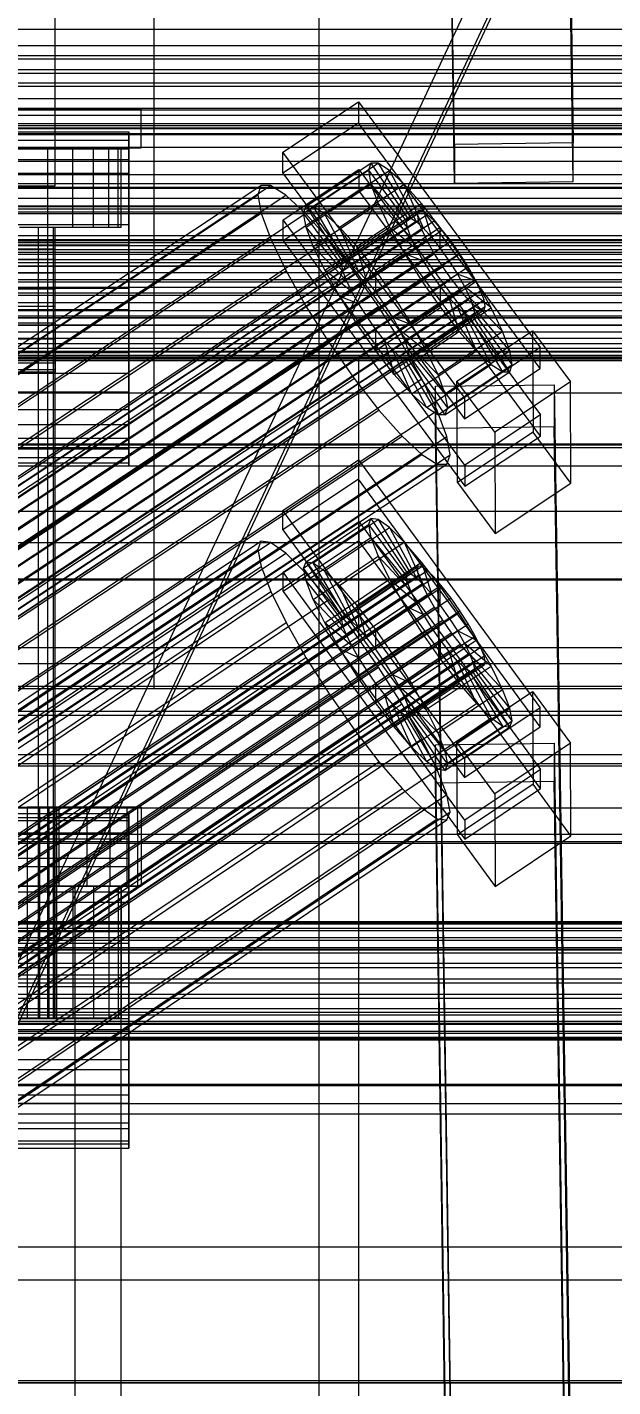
# Model space of a CAD drawing. Header units: millimetres. Extents: x -191664 to 191490, y -197311 to 10263.
# Drawn here: x 295.7 to 384.5, y -31105.9 to -30899.7 of the extents above; entities that cross this region are included whole.
import ezdxf

# ---------------------------------------------------------------- set-up
doc = ezdxf.new("R2010")
doc.units = ezdxf.units.MM
for name, color, linetype, lineweight in [('COTAS_USUARIO', 1, 'Continuous', 0), ('frontal_briquetadora', 7, 'Continuous', 0), ('frontal_C01', 7, 'Continuous', 0), ('frontal_C02', 7, 'Continuous', 0), ('frontal_C03', 7, 'Continuous', 0), ('frontal_C05', 7, 'Continuous', 0), ('frontal_mezcladora', 7, 'Continuous', 0), ('frontal_secador', 7, 'Continuous', 0), ('frontal_tolva-C01', 7, 'Continuous', 0)]:
    doc.layers.add(name, color=color, linetype=linetype, lineweight=lineweight)
doc.dimstyles.new('PLANTA_100', dxfattribs={"dimtxt": 250, "dimasz": 150, "dimexe": 150, "dimexo": 80, "dimgap": 100, "dimtad": 1, "dimtih": 1, "dimtoh": 1, "dimdec": 1, "dimdsep": 46, "dimcen": 0.09, "dimclrd": 1, "dimclre": 1, "dimclrt": 1, "dimadec": 0, "dimazin": 0, "dimtfac": 1, "dimtdec": 4, "dimtofl": 0, "dimtmove": 0, "dimatfit": 3, "dimfxl": 1, "dimtolj": 1, "dimtzin": 0, "dimarcsym": 0})

# ---------------------------------------------------------------- blocks, each defined once
blk = doc.blocks.new('*D104')
at = {"layer": 'COTAS_USUARIO', "color": 1, "lineweight": -2, "transparency": 16777216}
for p, q in [((1220, -30125), (1220, -29975)), ((100, -30275), (1370, -30275)), ((100, -30730), (1370, -30730)), ((1220, -30880), (1220, -31030))]:
    blk.add_line(p, q, dxfattribs=at)
at = {"layer": 'COTAS_USUARIO', "color": 1, "transparency": 16777216}
for points in [[(1195, -30125), (1245, -30125), (1220, -30275)], [(1195, -30880), (1245, -30880), (1220, -30730)]]:
    blk.add_solid(points, dxfattribs=at)
at = {"layer": 'Defpoints', "color": 0, "transparency": 16777216}
for p in [(20, -30275), (20, -30730), (1220, -30730)]:
    blk.add_point(p, dxfattribs=at)
blk = doc.blocks.new('*D105')
at = {"layer": 'COTAS_USUARIO', "color": 1, "lineweight": -2, "transparency": 16777216}
for p, q in [((1220, -30535), (1220, -30385)), ((100, -30685), (1370, -30685)), ((100, -30730), (1370, -30730)), ((1220, -30880), (1220, -31030))]:
    blk.add_line(p, q, dxfattribs=at)
at = {"layer": 'COTAS_USUARIO', "color": 1, "transparency": 16777216}
for points in [[(1195, -30535), (1245, -30535), (1220, -30685)], [(1195, -30880), (1245, -30880), (1220, -30730)]]:
    blk.add_solid(points, dxfattribs=at)
at = {"layer": 'Defpoints', "color": 0, "transparency": 16777216}
for p in [(20, -30685), (20, -30730), (1220, -30730)]:
    blk.add_point(p, dxfattribs=at)
blk = doc.blocks.new('*D112')
at = {"layer": 'COTAS_USUARIO', "color": 1, "lineweight": -2, "transparency": 16777216}
for p, q in [((1220, -30517.25), (1220, -30367.25)), ((100, -30667.25), (1370, -30667.25)), ((100, -30730), (1370, -30730)), ((1220, -30880), (1220, -31030))]:
    blk.add_line(p, q, dxfattribs=at)
at = {"layer": 'COTAS_USUARIO', "color": 1, "transparency": 16777216}
for points in [[(1195, -30517.25), (1245, -30517.25), (1220, -30667.25)], [(1195, -30880), (1245, -30880), (1220, -30730)]]:
    blk.add_solid(points, dxfattribs=at)
at = {"layer": 'Defpoints', "color": 0, "transparency": 16777216}
for p in [(20, -30667.25), (20, -30730), (1220, -30730)]:
    blk.add_point(p, dxfattribs=at)
blk = doc.blocks.new('*D113')
at = {"layer": 'COTAS_USUARIO', "color": 1, "lineweight": -2, "transparency": 16777216}
for p, q in [((1220, -30517.25), (1220, -30367.25)), ((100, -30667.25), (1370, -30667.25)), ((100, -30730), (1370, -30730)), ((1220, -30880), (1220, -31030))]:
    blk.add_line(p, q, dxfattribs=at)
at = {"layer": 'COTAS_USUARIO', "color": 1, "transparency": 16777216}
for points in [[(1195, -30517.25), (1245, -30517.25), (1220, -30667.25)], [(1195, -30880), (1245, -30880), (1220, -30730)]]:
    blk.add_solid(points, dxfattribs=at)
at = {"layer": 'Defpoints', "color": 0, "transparency": 16777216}
for p in [(20, -30667.25), (20, -30730), (1220, -30730)]:
    blk.add_point(p, dxfattribs=at)
blk = doc.blocks.new('*D114')
at = {"layer": 'COTAS_USUARIO', "color": 1, "lineweight": -2, "transparency": 16777216}
for p, q in [((1200, -30765), (1200, -30615)), ((80, -30915), (1350, -30915)), ((80, -31328.5), (1350, -31328.5)), ((1200, -31478.5), (1200, -31628.5))]:
    blk.add_line(p, q, dxfattribs=at)
at = {"layer": 'COTAS_USUARIO', "color": 1, "transparency": 16777216}
for points in [[(1175, -30765), (1225, -30765), (1200, -30915)], [(1175, -31478.5), (1225, -31478.5), (1200, -31328.5)]]:
    blk.add_solid(points, dxfattribs=at)
at = {"layer": 'Defpoints', "color": 0, "transparency": 16777216}
for p in [(0, -30915), (0, -31328.5), (1200, -31328.5)]:
    blk.add_point(p, dxfattribs=at)

msp = doc.modelspace()

# ---------------------------------------------------------------- linework, layer by layer
at = {"layer": 'frontal_briquetadora', "color": 251, "true_color": 0x53616b}
for p, q in [((315, -31000), (315, -30710)), ((340, -30940), (340, -30760)), ((-1330, -30940), (340, -30940)), ((340, -30940), (490, -30940)), ((340, -30950), (340, -30940)), ((-1330, -30950), (340, -30950)), ((340, -30950), (490, -30950)), ((-1330, -31000), (490, -31000)), ((315, -31000), (430, -31000)), ((-1330, -31010), (490, -31010))]:
    msp.add_line(p, q, dxfattribs=at)
at = {"layer": 'frontal_briquetadora', "color": 8, "true_color": 0x657a85}
for p, q in [((340, -30950), (346, -30950)), ((340, -31988), (340, -30950)), ((346, -31988), (346, -30950)), ((346, -30950), (484, -30950))]:
    msp.add_line(p, q, dxfattribs=at)
at = {"layer": 'frontal_C01', "color": 139, "true_color": 0x354b57}
for p, q in [((334.5, -30918.63), (345.97, -30911.02)), ((345.97, -30911.02), (345.98, -30914.22)), ((345.97, -30911.02), (373.5, -30948.26)), ((345.98, -30914.22), (334.51, -30921.83)), ((373.51, -30951.46), (345.98, -30914.22)), ((334.51, -30921.83), (334.5, -30918.63)), ((362.03, -30955.87), (334.5, -30918.63)), ((334.51, -30921.83), (362.04, -30959.07)), ((334.54, -30928.88), (346.01, -30921.26)), ((346.01, -30921.26), (346.02, -30924.47)), ((346.01, -30921.26), (373.54, -30958.5)), ((346.02, -30924.47), (334.55, -30932.08)), ((373.55, -30961.71), (346.02, -30924.47)), ((334.55, -30932.08), (334.54, -30928.88)), ((362.07, -30966.12), (334.54, -30928.88)), ((334.55, -30932.08), (362.08, -30969.32)), ((360.88, -30953.36), (372.35, -30945.75)), ((372.35, -30945.75), (372.41, -30961.11)), ((372.35, -30945.75), (378.09, -30953.5)), ((373.5, -30948.26), (362.03, -30955.87)), ((373.51, -30951.46), (373.5, -30948.26)), ((-450, -30950.26), (450, -30950.26)), ((362.04, -30959.07), (373.51, -30951.46)), ((357.65, -30954.15), (375.64, -30953.91)), ((357.65, -30960.56), (357.65, -30954.15)), ((360.51, -31146.1), (357.65, -30954.15)), ((360.94, -30968.73), (360.88, -30953.36)), ((366.62, -30961.12), (360.88, -30953.36)), ((378.09, -30953.5), (366.62, -30961.12)), ((375.64, -30953.91), (375.64, -30960.32)), ((375.64, -30953.91), (378.51, -31145.86)), ((378.14, -30968.87), (378.09, -30953.5)), ((362.03, -30955.87), (362.04, -30959.07)), ((373.54, -30958.5), (362.07, -30966.12)), ((373.55, -30961.71), (373.54, -30958.5)), ((375.64, -30960.32), (357.65, -30960.56)), ((360.51, -31152.51), (357.65, -30960.56)), ((378.51, -31152.27), (375.64, -30960.32)), ((450, -30963.07), (-450, -30963.07)), ((372.41, -30961.11), (360.94, -30968.73)), ((362.08, -30969.32), (373.55, -30961.71)), ((366.62, -30961.12), (366.68, -30976.48)), ((378.14, -30968.87), (372.41, -30961.11)), ((362.07, -30966.12), (362.08, -30969.32)), ((360.94, -30968.73), (366.68, -30976.48)), ((366.68, -30976.48), (378.14, -30968.87)), ((450, -30983.42), (-450, -30983.42)), ((-450, -30996.23), (450, -30996.23))]:
    msp.add_line(p, q, dxfattribs=at)
at = {"layer": 'frontal_C01', "color": 252, "true_color": 0x83939a}
for p, q in [((-311.15, -30915.54), (311.15, -30915.54)), ((311.15, -30915.98), (311.15, -30915.54)), ((311.15, -30915.54), (311.15, -30916.82)), ((-311.15, -30915.98), (311.15, -30915.98)), ((-311.15, -30916.82), (311.15, -30916.82)), ((311.15, -30918.12), (311.15, -30915.98)), ((311.15, -30916.82), (311.15, -30919.75)), ((-311.15, -30918.12), (311.15, -30918.12)), ((-311.15, -30919.75), (311.15, -30919.75)), ((311.15, -30921.81), (311.15, -30918.12)), ((311.15, -30919.75), (311.15, -30924.11)), ((-311.15, -30921.81), (311.15, -30921.81)), ((311.15, -30926.8), (311.15, -30921.81)), ((146.87, -31046.02), (331.18, -30923.69)), ((148.32, -31046.03), (332.63, -30923.7)), ((331.18, -30923.69), (330.69, -30925.12)), ((332.63, -30923.7), (331.18, -30923.69)), ((334.94, -30925.15), (332.63, -30923.7)), ((-311.15, -30924.11), (311.15, -30924.11)), ((146.38, -31047.46), (330.69, -30925.12)), ((150.63, -31047.48), (334.94, -30925.15)), ((311.15, -30924.11), (311.15, -30929.62)), ((330.69, -30925.12), (331.2, -30927.9)), ((337.95, -30927.93), (334.94, -30925.15)), ((-311.15, -30926.8), (311.15, -30926.8)), ((146.89, -31050.23), (331.2, -30927.9)), ((153.64, -31050.27), (337.95, -30927.93)), ((311.15, -30932.76), (311.15, -30926.8)), ((331.2, -30927.9), (332.66, -30931.83)), ((341.46, -30931.87), (337.95, -30927.93)), ((-311.15, -30929.62), (311.15, -30929.62)), ((311.15, -30929.62), (311.15, -30935.9)), ((148.35, -31054.16), (332.66, -30931.83)), ((157.15, -31054.21), (341.46, -30931.87)), ((332.66, -30931.83), (334.98, -30936.65)), ((345.23, -30936.7), (341.46, -30931.87)), ((311.15, -30932.76), (-311.15, -30932.76)), ((311.15, -30939.26), (311.15, -30932.76)), ((-311.15, -30935.9), (311.15, -30935.9)), ((311.15, -30935.9), (311.15, -30942.51)), ((150.67, -31058.98), (334.98, -30936.65)), ((345.23, -30936.7), (160.92, -31059.03)), ((334.98, -30936.65), (338, -30942.02)), ((349, -30942.07), (345.23, -30936.7)), ((-311.15, -30939.26), (311.15, -30939.26)), ((311.15, -30945.88), (311.15, -30939.26)), ((-311.15, -30942.51), (311.15, -30942.51)), ((153.69, -31064.35), (338, -30942.02)), ((164.69, -31064.41), (349, -30942.07)), ((311.15, -30942.51), (311.15, -30949.02)), ((338, -30942.02), (341.52, -30947.58)), ((352.52, -30947.64), (349, -30942.07)), ((-311.15, -30945.88), (311.15, -30945.88)), ((311.15, -30952.15), (311.15, -30945.88)), ((157.21, -31069.92), (341.52, -30947.58)), ((168.21, -31069.97), (352.52, -30947.64)), ((341.52, -30947.58), (345.29, -30952.96)), ((355.54, -30953.01), (352.52, -30947.64)), ((-311.15, -30949.02), (311.15, -30949.02)), ((311.15, -30949.02), (311.15, -30954.97)), ((-311.15, -30952.15), (311.15, -30952.15)), ((311.15, -30957.66), (311.15, -30952.15)), ((160.98, -31075.29), (345.29, -30952.96)), ((171.23, -31075.34), (355.54, -30953.01)), ((345.29, -30952.96), (349.06, -30957.78)), ((357.86, -30957.83), (355.54, -30953.01)), ((-311.15, -30954.97), (311.15, -30954.97)), ((311.15, -30954.97), (311.15, -30959.96)), ((-311.15, -30957.66), (311.15, -30957.66)), ((164.75, -31080.12), (349.06, -30957.78)), ((173.55, -31080.16), (357.86, -30957.83)), ((311.15, -30962.03), (311.15, -30957.66)), ((349.06, -30957.78), (352.57, -30961.73)), ((359.33, -30961.76), (357.86, -30957.83)), ((-311.15, -30959.96), (311.15, -30959.96)), ((311.15, -30959.96), (311.15, -30963.65)), ((-311.15, -30962.03), (311.15, -30962.03)), ((168.26, -31084.06), (352.57, -30961.73)), ((175.02, -31084.09), (359.33, -30961.76)), ((311.15, -30964.95), (311.15, -30962.03)), ((352.57, -30961.73), (355.58, -30964.51)), ((359.83, -30964.54), (359.33, -30961.76)), ((-311.15, -30963.65), (311.15, -30963.65)), ((-311.15, -30964.95), (311.15, -30964.95)), ((171.28, -31086.85), (355.58, -30964.51)), ((175.52, -31086.87), (359.83, -30964.54)), ((311.15, -30963.65), (311.15, -30965.79)), ((311.15, -30966.24), (311.15, -30964.95)), ((355.58, -30964.51), (357.89, -30965.96)), ((359.34, -30965.97), (359.83, -30964.54)), ((-311.15, -30965.79), (311.15, -30965.79)), ((-311.15, -30966.24), (311.15, -30966.24)), ((173.58, -31088.29), (357.89, -30965.96)), ((175.03, -31088.3), (359.34, -30965.97)), ((311.15, -30965.79), (311.15, -30966.24)), ((357.89, -30965.96), (359.34, -30965.97))]:
    msp.add_line(p, q, dxfattribs=at)
at = {"layer": 'frontal_C01', "color": 155, "true_color": 0x617580}
for p, q in [((337.64, -30927.91), (347.47, -30921.39)), ((338.01, -30926.84), (347.84, -30920.32)), ((339.09, -30926.85), (348.92, -30920.32)), ((340.82, -30927.93), (350.65, -30921.41)), ((347.84, -30920.32), (347.47, -30921.39)), ((347.47, -30921.39), (353.21, -30929.15)), ((347.47, -30921.39), (347.85, -30923.47)), ((348.92, -30920.32), (347.84, -30920.32)), ((347.84, -30920.32), (353.38, -30928.64)), ((350.65, -30921.41), (348.92, -30920.32)), ((348.92, -30920.32), (353.89, -30928.64)), ((352.9, -30923.49), (350.65, -30921.41)), ((350.65, -30921.41), (354.71, -30929.16)), ((338.02, -30929.99), (347.85, -30923.47)), ((343.07, -30930.02), (352.9, -30923.49)), ((347.85, -30923.47), (353.38, -30930.13)), ((347.85, -30923.47), (348.94, -30926.41)), ((355.53, -30926.44), (352.9, -30923.49)), ((352.9, -30923.49), (355.78, -30930.14)), ((337.64, -30927.91), (338.01, -30926.84)), ((343.38, -30935.67), (337.64, -30927.91)), ((338.02, -30929.99), (337.64, -30927.91)), ((343.55, -30935.16), (338.01, -30926.84)), ((338.01, -30926.84), (339.09, -30926.85)), ((344.06, -30935.17), (339.09, -30926.85)), ((339.09, -30926.85), (340.82, -30927.93)), ((339.11, -30932.93), (348.94, -30926.41)), ((344.88, -30935.68), (340.82, -30927.93)), ((340.82, -30927.93), (343.07, -30930.02)), ((345.7, -30932.96), (355.53, -30926.44)), ((348.94, -30926.41), (353.9, -30931.52)), ((348.94, -30926.41), (350.68, -30930.01)), ((358.34, -30930.05), (355.53, -30926.44)), ((355.53, -30926.44), (357.02, -30931.54)), ((343.55, -30936.66), (338.02, -30929.99)), ((339.11, -30932.93), (338.02, -30929.99)), ((340.85, -30936.53), (350.68, -30930.01)), ((345.95, -30936.67), (343.07, -30930.02)), ((343.07, -30930.02), (345.7, -30932.96)), ((353.21, -30929.15), (343.38, -30935.67)), ((353.38, -30928.64), (343.55, -30935.16)), ((353.38, -30930.13), (343.55, -30936.66)), ((353.89, -30928.64), (344.06, -30935.17)), ((354.71, -30929.16), (344.88, -30935.68)), ((355.78, -30930.14), (345.95, -30936.67)), ((358.34, -30930.05), (348.52, -30936.57)), ((350.68, -30930.01), (354.72, -30933.23)), ((350.68, -30930.01), (352.94, -30934.03)), ((353.21, -30929.15), (353.38, -30928.64)), ((353.38, -30930.13), (353.21, -30929.15)), ((353.38, -30928.64), (353.89, -30928.64)), ((353.9, -30931.52), (353.38, -30930.13)), ((353.89, -30928.64), (354.71, -30929.16)), ((354.71, -30929.16), (355.78, -30930.14)), ((355.78, -30930.14), (357.02, -30931.54)), ((358.36, -30933.25), (358.34, -30930.05)), ((361.17, -30934.07), (358.34, -30930.05)), ((353.9, -30931.52), (344.07, -30938.05)), ((357.02, -30931.54), (347.19, -30938.06)), ((354.72, -30933.23), (353.9, -30931.52)), ((357.02, -30931.54), (358.36, -30933.25)), ((344.07, -30938.05), (339.11, -30932.93)), ((340.85, -30936.53), (339.11, -30932.93)), ((343.11, -30940.55), (352.94, -30934.03)), ((354.72, -30933.23), (344.9, -30939.76)), ((347.19, -30938.06), (345.7, -30932.96)), ((345.7, -30932.96), (348.52, -30936.57)), ((348.53, -30939.77), (358.36, -30933.25)), ((351.34, -30940.59), (361.17, -30934.07)), ((352.94, -30934.03), (355.8, -30935.13)), ((352.94, -30934.03), (355.57, -30938.19)), ((355.8, -30935.13), (354.72, -30933.23)), ((358.36, -30933.25), (359.69, -30935.15)), ((361.17, -30934.07), (359.69, -30935.15)), ((363.8, -30938.23), (361.17, -30934.07)), ((343.55, -30935.16), (343.38, -30935.67)), ((343.38, -30935.67), (343.55, -30936.66)), ((344.06, -30935.17), (343.55, -30935.16)), ((344.88, -30935.68), (344.06, -30935.17)), ((345.95, -30936.67), (344.88, -30935.68)), ((355.8, -30935.13), (345.97, -30941.66)), ((359.69, -30935.15), (349.86, -30941.68)), ((357.04, -30937.11), (355.8, -30935.13)), ((359.69, -30935.15), (360.94, -30937.13)), ((344.9, -30939.76), (340.85, -30936.53)), ((343.11, -30940.55), (340.85, -30936.53)), ((343.55, -30936.66), (344.07, -30938.05)), ((344.07, -30938.05), (344.9, -30939.76)), ((345.74, -30944.72), (355.57, -30938.19)), ((347.19, -30938.06), (345.95, -30936.67)), ((348.53, -30939.77), (347.19, -30938.06)), ((357.04, -30937.11), (347.21, -30943.63)), ((348.52, -30936.57), (348.53, -30939.77)), ((348.52, -30936.57), (351.34, -30940.59)), ((360.94, -30937.13), (351.11, -30943.65)), ((353.97, -30944.76), (363.8, -30938.23)), ((355.57, -30938.19), (357.04, -30937.11)), ((355.57, -30938.19), (358.39, -30942.21)), ((358.38, -30939.01), (357.04, -30937.11)), ((363.8, -30938.23), (360.94, -30937.13)), ((360.94, -30937.13), (362.01, -30939.03)), ((366.06, -30942.25), (363.8, -30938.23)), ((344.9, -30939.76), (345.97, -30941.66)), ((349.86, -30941.68), (348.53, -30939.77)), ((358.38, -30939.01), (348.55, -30945.54)), ((362.01, -30939.03), (352.18, -30945.55)), ((358.39, -30942.21), (358.38, -30939.01)), ((359.71, -30940.72), (358.38, -30939.01)), ((366.06, -30942.25), (362.01, -30939.03)), ((362.01, -30939.03), (362.83, -30940.74)), ((345.97, -30941.66), (343.11, -30940.55)), ((345.74, -30944.72), (343.11, -30940.55)), ((345.97, -30941.66), (347.21, -30943.63)), ((348.56, -30948.74), (358.39, -30942.21)), ((349.86, -30941.68), (351.34, -30940.59)), ((351.11, -30943.65), (349.86, -30941.68)), ((359.71, -30940.72), (349.88, -30947.25)), ((360.96, -30942.12), (351.13, -30948.64)), ((351.34, -30940.59), (353.97, -30944.76)), ((362.83, -30940.74), (353, -30947.26)), ((363.35, -30942.13), (353.52, -30948.65)), ((356.23, -30948.78), (366.06, -30942.25)), ((358.39, -30942.21), (361.21, -30945.82)), ((361.21, -30945.82), (359.71, -30940.72)), ((360.96, -30942.12), (359.71, -30940.72)), ((363.84, -30948.77), (360.96, -30942.12)), ((362.03, -30943.11), (360.96, -30942.12)), ((367.79, -30945.85), (362.83, -30940.74)), ((362.83, -30940.74), (363.35, -30942.13)), ((368.89, -30948.79), (363.35, -30942.13)), ((363.35, -30942.13), (363.53, -30943.11)), ((367.79, -30945.85), (366.06, -30942.25)), ((347.21, -30943.63), (345.74, -30944.72)), ((347.21, -30943.63), (348.55, -30945.54)), ((352.18, -30945.55), (351.11, -30943.65)), ((351.11, -30943.65), (353.97, -30944.76)), ((362.03, -30943.11), (352.2, -30949.63)), ((362.84, -30943.62), (353.01, -30950.14)), ((363.36, -30943.62), (353.53, -30950.14)), ((363.53, -30943.11), (353.7, -30949.64)), ((366.09, -30950.85), (362.03, -30943.11)), ((362.84, -30943.62), (362.03, -30943.11)), ((367.82, -30951.94), (362.84, -30943.62)), ((363.36, -30943.62), (362.84, -30943.62)), ((363.53, -30943.11), (363.36, -30943.62)), ((368.9, -30951.94), (363.36, -30943.62)), ((369.27, -30950.87), (363.53, -30943.11)), ((348.56, -30948.74), (345.74, -30944.72)), ((348.55, -30945.54), (348.56, -30948.74)), ((348.55, -30945.54), (349.88, -30947.25)), ((351.38, -30952.35), (361.21, -30945.82)), ((353, -30947.26), (352.18, -30945.55)), ((352.18, -30945.55), (356.23, -30948.78)), ((353.97, -30944.76), (356.23, -30948.78)), ((357.96, -30952.38), (367.79, -30945.85)), ((361.21, -30945.82), (363.84, -30948.77)), ((368.89, -30948.79), (367.79, -30945.85)), ((349.88, -30947.25), (351.38, -30952.35)), ((349.88, -30947.25), (351.13, -30948.64)), ((351.13, -30948.64), (354.01, -30955.29)), ((351.13, -30948.64), (352.2, -30949.63)), ((353.52, -30948.65), (353, -30947.26)), ((353, -30947.26), (357.96, -30952.38)), ((353.7, -30949.64), (353.52, -30948.65)), ((353.52, -30948.65), (359.06, -30955.32)), ((351.38, -30952.35), (348.56, -30948.74)), ((352.2, -30949.63), (356.26, -30957.38)), ((352.2, -30949.63), (353.01, -30950.14)), ((353.01, -30950.14), (357.99, -30958.46)), ((353.01, -30950.14), (353.53, -30950.14)), ((353.53, -30950.14), (353.7, -30949.64)), ((353.53, -30950.14), (359.07, -30958.47)), ((353.7, -30949.64), (359.44, -30957.4)), ((354.01, -30955.29), (363.84, -30948.77)), ((356.23, -30948.78), (357.96, -30952.38)), ((359.06, -30955.32), (368.89, -30948.79)), ((363.84, -30948.77), (366.09, -30950.85)), ((369.27, -30950.87), (368.89, -30948.79)), ((354.01, -30955.29), (351.38, -30952.35)), ((356.26, -30957.38), (366.09, -30950.85)), ((357.96, -30952.38), (359.06, -30955.32)), ((357.99, -30958.46), (367.82, -30951.94)), ((359.07, -30958.47), (368.9, -30951.94)), ((359.44, -30957.4), (369.27, -30950.87)), ((366.09, -30950.85), (367.82, -30951.94)), ((367.82, -30951.94), (368.9, -30951.94)), ((368.9, -30951.94), (369.27, -30950.87)), ((356.26, -30957.38), (354.01, -30955.29)), ((359.06, -30955.32), (359.44, -30957.4)), ((357.99, -30958.46), (356.26, -30957.38)), ((359.07, -30958.47), (357.99, -30958.46)), ((359.44, -30957.4), (359.07, -30958.47))]:
    msp.add_line(p, q, dxfattribs=at)
at = {"layer": 'frontal_C01', "color": 9, "true_color": 0xbac6cb}
for p, q in [((141.04, -31069.97), (354.84, -30928.06)), ((141.22, -31069.46), (355.02, -30927.55)), ((141.73, -31069.46), (355.53, -30927.56)), ((142.55, -31069.97), (356.35, -30928.07)), ((355.02, -30927.55), (354.84, -30928.06)), ((354.84, -30928.06), (355.02, -30929.04)), ((355.53, -30927.56), (355.02, -30927.55)), ((356.35, -30928.07), (355.53, -30927.56)), ((357.42, -30929.06), (356.35, -30928.07)), ((141.22, -31070.95), (355.02, -30929.04)), ((143.62, -31070.96), (357.42, -30929.06)), ((355.02, -30929.04), (355.54, -30930.44)), ((358.66, -30930.45), (357.42, -30929.06)), ((-440, -30931.91), (440, -30931.91)), ((-440, -30932.06), (440, -30932.06)), ((141.74, -31072.34), (355.54, -30930.44)), ((142.56, -31074.05), (356.36, -30932.14)), ((144.86, -31072.36), (358.66, -30930.45)), ((360, -30932.16), (146.2, -31074.07)), ((355.54, -30930.44), (356.36, -30932.14)), ((356.36, -30932.14), (357.43, -30934.05)), ((360, -30932.16), (358.66, -30930.45)), ((361.33, -30934.07), (360, -30932.16)), ((-440, -30932.36), (440, -30932.36)), ((-440, -30932.82), (440, -30932.82)), ((-440, -30933.4), (440, -30933.4)), ((-440, -30934.13), (440, -30934.13)), ((143.64, -31075.95), (357.43, -30934.05)), ((147.53, -31075.97), (361.33, -30934.07)), ((357.43, -30934.05), (358.68, -30936.02)), ((362.58, -30936.04), (361.33, -30934.07)), ((-440, -30934.94), (440, -30934.94)), ((-440, -30935.9), (440, -30935.9)), ((144.88, -31077.92), (358.68, -30936.02)), ((148.78, -31077.94), (362.58, -30936.04)), ((358.68, -30936.02), (360.02, -30937.92)), ((363.65, -30937.94), (362.58, -30936.04)), ((-440, -30936.9), (440, -30936.9)), ((440, -30938.01), (-440, -30938.01)), ((146.22, -31079.83), (360.02, -30937.92)), ((149.85, -31079.85), (363.65, -30937.94)), ((360.02, -30937.92), (361.35, -30939.63)), ((364.47, -30939.65), (363.65, -30937.94)), ((-440, -30939.12), (440, -30939.12)), ((-440, -30940.31), (440, -30940.31)), ((147.55, -31081.54), (361.35, -30939.63)), ((150.67, -31081.55), (364.47, -30939.65)), ((361.35, -30939.63), (362.6, -30941.03)), ((364.99, -30941.04), (364.47, -30939.65)), ((-440, -30941.46), (440, -30941.46)), ((148.8, -31082.93), (362.6, -30941.03)), ((149.86, -31083.92), (363.66, -30942.02)), ((151.19, -31082.95), (364.99, -30941.04)), ((151.37, -31083.93), (365.17, -30942.03)), ((362.6, -30941.03), (363.66, -30942.02)), ((363.66, -30942.02), (364.48, -30942.53)), ((365.17, -30942.03), (364.99, -30941.04)), ((364.99, -30942.53), (365.17, -30942.03)), ((-440, -30942.66), (440, -30942.66)), ((-440, -30943.77), (440, -30943.77)), ((150.68, -31084.44), (364.48, -30942.53)), ((151.2, -31084.44), (364.99, -30942.53)), ((364.48, -30942.53), (364.99, -30942.53)), ((-440, -30944.88), (440, -30944.88)), ((-440, -30945.88), (440, -30945.88)), ((-440, -30946.83), (440, -30946.83)), ((-440, -30947.65), (440, -30947.65)), ((-440, -30948.38), (440, -30948.38)), ((-440, -30948.95), (440, -30948.95)), ((-440, -30949.41), (440, -30949.41)), ((-440, -30949.71), (440, -30949.71)), ((-440, -30949.87), (440, -30949.87))]:
    msp.add_line(p, q, dxfattribs=at)
at = {"layer": 'frontal_C02', "color": 139, "true_color": 0x354b57}
for p, q in [((360.51, -30917.48), (357.65, -30723.71)), ((375.64, -30723.47), (378.51, -30917.23)), ((360.51, -30923.32), (357.65, -30729.55)), ((378.51, -30923.08), (375.64, -30729.31)), ((-425, -30911.97), (425, -30911.97)), ((378.51, -30917.23), (360.51, -30917.48)), ((360.51, -30917.48), (360.51, -30923.32)), ((378.51, -30923.08), (378.51, -30917.23)), ((425, -30923.44), (-425, -30923.44)), ((360.51, -30923.32), (378.51, -30923.08)), ((425, -30926.81), (-425, -30926.81)), ((-425, -30938.29), (425, -30938.29)), ((-450, -30966.21), (450, -30966.21)), ((334.5, -30973.01), (345.97, -30965.33)), ((345.97, -30965.33), (345.98, -30968.25)), ((345.97, -30965.33), (373.5, -31002.92)), ((345.98, -30968.25), (334.51, -30975.93)), ((373.51, -31005.84), (345.98, -30968.25)), ((334.51, -30975.93), (334.5, -30973.01)), ((362.03, -31010.6), (334.5, -30973.01)), ((334.54, -30982.36), (346.01, -30974.68)), ((346.01, -30974.68), (346.02, -30977.6)), ((346.01, -30974.68), (373.54, -31012.27)), ((334.51, -30975.93), (362.04, -31013.52)), ((450, -30977.9), (-450, -30977.9)), ((346.02, -30977.6), (334.55, -30985.28)), ((373.55, -31015.19), (346.02, -30977.6)), ((334.55, -30985.28), (334.54, -30982.36)), ((362.07, -31019.95), (334.54, -30982.36)), ((334.55, -30985.28), (362.08, -31022.88)), ((450, -30999.68), (-450, -30999.68)), ((360.88, -31008.16), (372.35, -31000.47)), ((372.35, -31000.47), (372.41, -31014.5)), ((372.35, -31000.47), (378.09, -31008.31)), ((373.5, -31002.92), (362.03, -31010.6)), ((373.51, -31005.84), (373.5, -31002.92)), ((362.04, -31013.52), (373.51, -31005.84)), ((357.65, -31008.53), (375.64, -31008.29)), ((357.65, -31014.38), (357.65, -31008.53)), ((360.51, -31202.3), (357.65, -31008.53)), ((360.94, -31022.19), (360.88, -31008.16)), ((366.62, -31015.99), (360.88, -31008.16)), ((378.09, -31008.31), (366.62, -31015.99)), ((375.64, -31008.29), (375.64, -31014.13)), ((375.64, -31008.29), (378.51, -31202.05)), ((378.14, -31022.34), (378.09, -31008.31)), ((-450, -31011.37), (450, -31011.37)), ((362.03, -31010.6), (362.04, -31013.52)), ((373.54, -31012.27), (362.07, -31019.95)), ((373.55, -31015.19), (373.54, -31012.27)), ((375.64, -31014.13), (357.65, -31014.38)), ((360.51, -31208.14), (357.65, -31014.38)), ((372.41, -31014.5), (360.94, -31022.19)), ((378.14, -31022.34), (372.41, -31014.5)), ((378.51, -31207.9), (375.64, -31014.13)), ((362.08, -31022.88), (373.55, -31015.19)), ((366.62, -31015.99), (366.68, -31030.02)), ((362.07, -31019.95), (362.08, -31022.88)), ((360.94, -31022.19), (366.68, -31030.02)), ((366.68, -31030.02), (378.14, -31022.34))]:
    msp.add_line(p, q, dxfattribs=at)
at = {"layer": 'frontal_C02', "color": 155, "true_color": 0x617580}
for p, q in [((337.64, -30981.73), (347.47, -30975.14)), ((338.01, -30980.8), (347.84, -30974.21)), ((339.09, -30980.95), (348.92, -30974.36)), ((347.84, -30974.21), (347.47, -30975.14)), ((347.47, -30975.14), (353.21, -30982.98)), ((347.47, -30975.14), (347.85, -30977.09)), ((348.92, -30974.36), (347.84, -30974.21)), ((347.84, -30974.21), (353.38, -30982.54)), ((350.65, -30975.58), (348.92, -30974.36)), ((348.92, -30974.36), (353.89, -30982.61)), ((338.02, -30983.67), (347.85, -30977.09)), ((340.82, -30982.16), (350.65, -30975.58)), ((347.85, -30977.09), (353.38, -30983.9)), ((347.85, -30977.09), (348.94, -30979.91)), ((352.9, -30977.78), (350.65, -30975.58)), ((350.65, -30975.58), (354.71, -30983.18)), ((343.07, -30984.36), (352.9, -30977.78)), ((355.53, -30980.81), (352.9, -30977.78)), ((352.9, -30977.78), (355.78, -30984.22)), ((337.64, -30981.73), (338.01, -30980.8)), ((343.55, -30989.12), (338.01, -30980.8)), ((338.01, -30980.8), (339.09, -30980.95)), ((344.06, -30989.19), (339.09, -30980.95)), ((339.09, -30980.95), (340.82, -30982.16)), ((339.11, -30986.5), (348.94, -30979.91)), ((345.7, -30987.4), (355.53, -30980.81)), ((348.94, -30979.91), (353.9, -30985.24)), ((348.94, -30979.91), (350.68, -30983.43)), ((358.34, -30984.47), (355.53, -30980.81)), ((355.53, -30980.81), (357.02, -30985.66)), ((343.38, -30989.56), (337.64, -30981.73)), ((338.02, -30983.67), (337.64, -30981.73)), ((343.55, -30990.48), (338.02, -30983.67)), ((339.11, -30986.5), (338.02, -30983.67)), ((344.88, -30989.77), (340.82, -30982.16)), ((340.82, -30982.16), (343.07, -30984.36)), ((340.85, -30990.02), (350.68, -30983.43)), ((353.21, -30982.98), (343.38, -30989.56)), ((353.38, -30982.54), (343.55, -30989.12)), ((353.89, -30982.61), (344.06, -30989.19)), ((354.71, -30983.18), (344.88, -30989.77)), ((350.68, -30983.43), (354.72, -30986.9)), ((350.68, -30983.43), (352.94, -30987.39)), ((353.21, -30982.98), (353.38, -30982.54)), ((353.38, -30983.9), (353.21, -30982.98)), ((353.38, -30982.54), (353.89, -30982.61)), ((353.89, -30982.61), (354.71, -30983.18)), ((354.71, -30983.18), (355.78, -30984.22)), ((345.95, -30990.81), (343.07, -30984.36)), ((343.07, -30984.36), (345.7, -30987.4)), ((353.38, -30983.9), (343.55, -30990.48)), ((353.9, -30985.24), (344.07, -30991.82)), ((355.78, -30984.22), (345.95, -30990.81)), ((357.02, -30985.66), (347.19, -30992.25)), ((358.34, -30984.47), (348.52, -30991.06)), ((353.9, -30985.24), (353.38, -30983.9)), ((354.72, -30986.9), (353.9, -30985.24)), ((355.78, -30984.22), (357.02, -30985.66)), ((357.02, -30985.66), (358.36, -30987.39)), ((358.36, -30987.39), (358.34, -30984.47)), ((361.17, -30988.51), (358.34, -30984.47)), ((344.07, -30991.82), (339.11, -30986.5)), ((340.85, -30990.02), (339.11, -30986.5)), ((343.11, -30993.98), (352.94, -30987.39)), ((354.72, -30986.9), (344.9, -30993.49)), ((347.19, -30992.25), (345.7, -30987.4)), ((345.7, -30987.4), (348.52, -30991.06)), ((348.53, -30993.98), (358.36, -30987.39)), ((352.94, -30987.39), (355.8, -30988.78)), ((352.94, -30987.39), (355.57, -30991.54)), ((355.8, -30988.78), (354.72, -30986.9)), ((358.36, -30987.39), (359.69, -30989.31)), ((343.55, -30989.12), (343.38, -30989.56)), ((343.38, -30989.56), (343.55, -30990.48)), ((344.06, -30989.19), (343.55, -30989.12)), ((344.88, -30989.77), (344.06, -30989.19)), ((345.95, -30990.81), (344.88, -30989.77)), ((355.8, -30988.78), (345.97, -30995.36)), ((359.69, -30989.31), (349.86, -30995.89)), ((351.34, -30995.1), (361.17, -30988.51)), ((357.04, -30990.74), (355.8, -30988.78)), ((361.17, -30988.51), (359.69, -30989.31)), ((359.69, -30989.31), (360.94, -30991.27)), ((363.8, -30992.66), (361.17, -30988.51)), ((344.9, -30993.49), (340.85, -30990.02)), ((343.11, -30993.98), (340.85, -30990.02)), ((343.55, -30990.48), (344.07, -30991.82)), ((344.07, -30991.82), (344.9, -30993.49)), ((345.74, -30998.12), (355.57, -30991.54)), ((347.19, -30992.25), (345.95, -30990.81)), ((357.04, -30990.74), (347.21, -30997.33)), ((348.52, -30991.06), (348.53, -30993.98)), ((348.52, -30991.06), (351.34, -30995.1)), ((360.94, -30991.27), (351.11, -30997.86)), ((355.57, -30991.54), (357.04, -30990.74)), ((355.57, -30991.54), (358.39, -30995.58)), ((358.38, -30992.66), (357.04, -30990.74)), ((363.8, -30992.66), (360.94, -30991.27)), ((360.94, -30991.27), (362.01, -30993.15)), ((345.97, -30995.36), (343.11, -30993.98)), ((345.74, -30998.12), (343.11, -30993.98)), ((344.9, -30993.49), (345.97, -30995.36)), ((348.53, -30993.98), (347.19, -30992.25)), ((349.86, -30995.89), (348.53, -30993.98)), ((358.38, -30992.66), (348.55, -30999.24)), ((362.01, -30993.15), (352.18, -30999.73)), ((353.97, -30999.24), (363.8, -30992.66)), ((358.39, -30995.58), (358.38, -30992.66)), ((359.71, -30994.39), (358.38, -30992.66)), ((366.06, -30996.62), (362.01, -30993.15)), ((362.01, -30993.15), (362.83, -30994.81)), ((366.06, -30996.62), (363.8, -30992.66)), ((345.97, -30995.36), (347.21, -30997.33)), ((348.56, -31002.16), (358.39, -30995.58)), ((349.86, -30995.89), (351.34, -30995.1)), ((351.11, -30997.86), (349.86, -30995.89)), ((359.71, -30994.39), (349.88, -31000.98)), ((360.96, -30995.83), (351.13, -31002.41)), ((351.34, -30995.1), (353.97, -30999.24)), ((362.83, -30994.81), (353, -31001.4)), ((363.35, -30996.15), (353.52, -31002.74)), ((358.39, -30995.58), (361.21, -30999.24)), ((361.21, -30999.24), (359.71, -30994.39)), ((360.96, -30995.83), (359.71, -30994.39)), ((363.84, -31002.27), (360.96, -30995.83)), ((362.03, -30996.87), (360.96, -30995.83)), ((367.79, -31000.14), (362.83, -30994.81)), ((362.83, -30994.81), (363.35, -30996.15)), ((368.89, -31002.96), (363.35, -30996.15)), ((363.35, -30996.15), (363.53, -30997.07)), ((347.21, -30997.33), (345.74, -30998.12)), ((348.56, -31002.16), (345.74, -30998.12)), ((347.21, -30997.33), (348.55, -30999.24)), ((352.18, -30999.73), (351.11, -30997.86)), ((351.11, -30997.86), (353.97, -30999.24)), ((362.03, -30996.87), (352.2, -31003.45)), ((362.84, -30997.44), (353.01, -31004.03)), ((363.36, -30997.51), (353.53, -31004.1)), ((363.53, -30997.07), (353.7, -31003.66)), ((356.23, -31003.21), (366.06, -30996.62)), ((366.09, -31004.47), (362.03, -30996.87)), ((362.84, -30997.44), (362.03, -30996.87)), ((367.82, -31005.69), (362.84, -30997.44)), ((363.36, -30997.51), (362.84, -30997.44)), ((363.53, -30997.07), (363.36, -30997.51)), ((368.9, -31005.84), (363.36, -30997.51)), ((369.27, -31004.91), (363.53, -30997.07)), ((367.79, -31000.14), (366.06, -30996.62)), ((348.55, -30999.24), (348.56, -31002.16)), ((348.55, -30999.24), (349.88, -31000.98)), ((351.38, -31005.83), (361.21, -30999.24)), ((353, -31001.4), (352.18, -30999.73)), ((352.18, -30999.73), (356.23, -31003.21)), ((353.97, -30999.24), (356.23, -31003.21)), ((357.96, -31006.72), (367.79, -31000.14)), ((361.21, -30999.24), (363.84, -31002.27)), ((368.89, -31002.96), (367.79, -31000.14)), ((351.38, -31005.83), (348.56, -31002.16)), ((349.88, -31000.98), (351.38, -31005.83)), ((349.88, -31000.98), (351.13, -31002.41)), ((353.52, -31002.74), (353, -31001.4)), ((353, -31001.4), (357.96, -31006.72)), ((354.01, -31008.86), (363.84, -31002.27)), ((363.84, -31002.27), (366.09, -31004.47)), ((351.13, -31002.41), (354.01, -31008.86)), ((351.13, -31002.41), (352.2, -31003.45)), ((352.2, -31003.45), (356.26, -31011.06)), ((352.2, -31003.45), (353.01, -31004.03)), ((353.01, -31004.03), (357.99, -31012.27)), ((353.01, -31004.03), (353.53, -31004.1)), ((353.7, -31003.66), (353.52, -31002.74)), ((353.52, -31002.74), (359.06, -31009.55)), ((353.53, -31004.1), (353.7, -31003.66)), ((353.53, -31004.1), (359.07, -31012.42)), ((353.7, -31003.66), (359.44, -31011.49)), ((356.23, -31003.21), (357.96, -31006.72)), ((359.06, -31009.55), (368.89, -31002.96)), ((369.27, -31004.91), (368.89, -31002.96)), ((354.01, -31008.86), (351.38, -31005.83)), ((356.26, -31011.06), (366.09, -31004.47)), ((357.99, -31012.27), (367.82, -31005.69)), ((359.07, -31012.42), (368.9, -31005.84)), ((359.44, -31011.49), (369.27, -31004.91)), ((366.09, -31004.47), (367.82, -31005.69)), ((367.82, -31005.69), (368.9, -31005.84)), ((368.9, -31005.84), (369.27, -31004.91)), ((357.96, -31006.72), (359.06, -31009.55)), ((356.26, -31011.06), (354.01, -31008.86)), ((359.06, -31009.55), (359.44, -31011.49)), ((357.99, -31012.27), (356.26, -31011.06)), ((359.07, -31012.42), (357.99, -31012.27)), ((359.44, -31011.49), (359.07, -31012.42))]:
    msp.add_line(p, q, dxfattribs=at)
at = {"layer": 'frontal_C02', "color": 252, "true_color": 0x83939a}
for p, q in [((146.38, -31102.4), (330.69, -30978.91)), ((146.87, -31101.15), (331.18, -30977.67)), ((148.32, -31101.35), (332.63, -30977.87)), ((150.63, -31102.97), (334.94, -30979.49)), ((331.18, -30977.67), (330.69, -30978.91)), ((330.69, -30978.91), (331.2, -30981.51)), ((332.63, -30977.87), (331.18, -30977.67)), ((334.94, -30979.49), (332.63, -30977.87)), ((337.95, -30982.43), (334.94, -30979.49)), ((146.89, -31105), (331.2, -30981.51)), ((331.2, -30981.51), (332.66, -30985.29)), ((153.64, -31105.91), (337.95, -30982.43)), ((341.46, -30986.49), (337.95, -30982.43)), ((148.35, -31108.77), (332.66, -30985.29)), ((332.66, -30985.29), (334.98, -30989.99)), ((157.15, -31109.97), (341.46, -30986.49)), ((345.23, -30991.38), (341.46, -30986.49)), ((150.67, -31113.47), (334.98, -30989.99)), ((345.23, -30991.38), (160.92, -31114.87)), ((334.98, -30989.99), (338, -30995.29)), ((349, -30996.78), (345.23, -30991.38)), ((153.69, -31118.77), (338, -30995.29)), ((338, -30995.29), (341.52, -31000.83)), ((164.69, -31120.27), (349, -30996.78)), ((352.52, -31002.32), (349, -30996.78)), ((157.21, -31124.31), (341.52, -31000.83)), ((168.21, -31125.81), (352.52, -31002.32)), ((341.52, -31000.83), (345.29, -31006.23)), ((355.54, -31007.62), (352.52, -31002.32)), ((160.98, -31129.71), (345.29, -31006.23)), ((345.29, -31006.23), (349.06, -31011.13)), ((171.23, -31131.11), (355.54, -31007.62)), ((357.86, -31012.32), (355.54, -31007.62)), ((164.75, -31134.61), (349.06, -31011.13)), ((173.55, -31135.81), (357.86, -31012.32)), ((349.06, -31011.13), (352.57, -31015.18)), ((359.33, -31016.1), (357.86, -31012.32)), ((168.26, -31138.67), (352.57, -31015.18)), ((175.02, -31139.58), (359.33, -31016.1)), ((352.57, -31015.18), (355.58, -31018.12)), ((359.83, -31018.7), (359.33, -31016.1)), ((171.28, -31141.61), (355.58, -31018.12)), ((175.52, -31142.18), (359.83, -31018.7)), ((355.58, -31018.12), (357.89, -31019.75)), ((359.34, -31019.94), (359.83, -31018.7)), ((-311.15, -31018.95), (311.15, -31018.95)), ((-311.15, -31019.58), (311.15, -31019.58)), ((-311.15, -31020.04), (311.15, -31020.04)), ((173.58, -31143.23), (357.89, -31019.75)), ((175.03, -31143.43), (359.34, -31019.94)), ((311.15, -31019.58), (311.15, -31018.95)), ((311.15, -31018.95), (311.15, -31020.04)), ((311.15, -31021.9), (311.15, -31019.58)), ((311.15, -31020.04), (311.15, -31022.79)), ((357.89, -31019.75), (359.34, -31019.94)), ((-311.15, -31021.9), (311.15, -31021.9)), ((-311.15, -31022.79), (311.15, -31022.79)), ((311.15, -31025.76), (311.15, -31021.9)), ((311.15, -31022.79), (311.15, -31027)), ((-311.15, -31025.76), (311.15, -31025.76)), ((-311.15, -31027), (311.15, -31027)), ((311.15, -31030.87), (311.15, -31025.76)), ((311.15, -31027), (311.15, -31032.4)), ((-311.15, -31030.87), (311.15, -31030.87)), ((311.15, -31036.91), (311.15, -31030.87)), ((-311.15, -31032.4), (311.15, -31032.4)), ((311.15, -31032.4), (311.15, -31038.61)), ((311.15, -31036.91), (-311.15, -31036.91)), ((311.15, -31043.45), (311.15, -31036.91)), ((-311.15, -31038.61), (311.15, -31038.61)), ((311.15, -31038.61), (311.15, -31045.21)), ((-311.15, -31043.45), (311.15, -31043.45)), ((311.15, -31050.05), (311.15, -31043.45)), ((-311.15, -31045.21), (311.15, -31045.21)), ((311.15, -31045.21), (311.15, -31051.75)), ((-311.15, -31050.05), (311.15, -31050.05)), ((-311.15, -31051.75), (311.15, -31051.75)), ((311.15, -31056.26), (311.15, -31050.05)), ((311.15, -31051.75), (311.15, -31057.79)), ((-311.15, -31056.26), (311.15, -31056.26)), ((-311.15, -31057.79), (311.15, -31057.79)), ((311.15, -31061.65), (311.15, -31056.26)), ((311.15, -31057.79), (311.15, -31062.9)), ((-311.15, -31061.65), (311.15, -31061.65)), ((311.15, -31065.87), (311.15, -31061.65)), ((-311.15, -31062.9), (311.15, -31062.9)), ((311.15, -31062.9), (311.15, -31066.76)), ((-311.15, -31065.87), (311.15, -31065.87)), ((311.15, -31068.62), (311.15, -31065.87)), ((-311.15, -31066.76), (311.15, -31066.76)), ((311.15, -31066.76), (311.15, -31069.08)), ((-311.15, -31068.62), (311.15, -31068.62)), ((-311.15, -31069.08), (311.15, -31069.08)), ((-311.15, -31069.71), (311.15, -31069.71)), ((311.15, -31069.71), (311.15, -31068.62)), ((311.15, -31069.08), (311.15, -31069.71))]:
    msp.add_line(p, q, dxfattribs=at)
at = {"layer": 'frontal_C02', "color": 9, "true_color": 0xbac6cb}
for p, q in [((141.22, -31124.68), (355.02, -30981.44)), ((141.73, -31124.75), (355.53, -30981.51)), ((355.02, -30981.44), (354.84, -30981.88)), ((355.53, -30981.51), (355.02, -30981.44)), ((356.35, -30982.08), (355.53, -30981.51)), ((141.04, -31125.12), (354.84, -30981.88)), ((141.22, -31126.04), (355.02, -30982.8)), ((142.55, -31125.32), (356.35, -30982.08)), ((143.62, -31126.37), (357.42, -30983.12)), ((354.84, -30981.88), (355.02, -30982.8)), ((355.02, -30982.8), (355.54, -30984.14)), ((357.42, -30983.12), (356.35, -30982.08)), ((358.66, -30984.56), (357.42, -30983.12)), ((141.74, -31127.38), (355.54, -30984.14)), ((142.56, -31129.04), (356.36, -30985.8)), ((144.86, -31127.8), (358.66, -30984.56)), ((355.54, -30984.14), (356.36, -30985.8)), ((356.36, -30985.8), (357.43, -30987.68)), ((360, -30986.3), (358.66, -30984.56)), ((143.64, -31130.92), (357.43, -30987.68)), ((360, -30986.3), (146.2, -31129.54)), ((357.43, -30987.68), (358.68, -30989.64)), ((361.33, -30988.21), (360, -30986.3)), ((144.88, -31132.89), (358.68, -30989.64)), ((147.53, -31131.45), (361.33, -30988.21)), ((358.68, -30989.64), (360.02, -30991.56)), ((362.58, -30990.17), (361.33, -30988.21)), ((146.22, -31134.8), (360.02, -30991.56)), ((148.78, -31133.41), (362.58, -30990.17)), ((360.02, -30991.56), (361.35, -30993.29)), ((363.65, -30992.05), (362.58, -30990.17)), ((147.55, -31136.53), (361.35, -30993.29)), ((149.85, -31135.29), (363.65, -30992.05)), ((150.67, -31136.96), (364.47, -30993.72)), ((361.35, -30993.29), (362.6, -30994.73)), ((364.47, -30993.72), (363.65, -30992.05)), ((364.99, -30995.05), (364.47, -30993.72)), ((148.8, -31137.97), (362.6, -30994.73)), ((149.86, -31139.01), (363.66, -30995.77)), ((151.19, -31138.3), (364.99, -30995.05)), ((151.37, -31139.22), (365.17, -30995.98)), ((362.6, -30994.73), (363.66, -30995.77)), ((363.66, -30995.77), (364.48, -30996.35)), ((365.17, -30995.98), (364.99, -30995.05)), ((364.99, -30996.42), (365.17, -30995.98)), ((150.68, -31139.59), (364.48, -30996.35)), ((151.2, -31139.66), (364.99, -30996.42)), ((364.48, -30996.35), (364.99, -30996.42)), ((-440, -31035.34), (440, -31035.34)), ((-440, -31035.56), (440, -31035.56)), ((-440, -31035.72), (440, -31035.72)), ((-440, -31036.38), (440, -31036.38)), ((-440, -31036.7), (440, -31036.7)), ((-440, -31037.75), (440, -31037.75)), ((-440, -31038.19), (440, -31038.19)), ((-440, -31039.56), (440, -31039.56)), ((-440, -31040.1), (440, -31040.1)), ((440, -31041.7), (-440, -31041.7)), ((-440, -31042.3), (440, -31042.3)), ((-440, -31044.02), (440, -31044.02)), ((-440, -31044.64), (440, -31044.64)), ((-440, -31046.36), (440, -31046.36)), ((-440, -31046.96), (440, -31046.96)), ((-440, -31048.56), (440, -31048.56)), ((-440, -31049.1), (440, -31049.1)), ((-440, -31050.47), (440, -31050.47)), ((-440, -31050.91), (440, -31050.91)), ((-440, -31051.96), (440, -31051.96)), ((-440, -31052.28), (440, -31052.28)), ((-440, -31052.94), (440, -31052.94)), ((-440, -31053.1), (440, -31053.1)), ((-440, -31053.32), (440, -31053.32))]:
    msp.add_line(p, q, dxfattribs=at)
at = {"layer": 'frontal_C03', "color": 139, "true_color": 0x354b57}
for p, q in [((-450, -31039.27), (450, -31039.27)), ((450, -31050.83), (-450, -31050.83)), ((450, -31052.95), (-450, -31052.95)), ((-450, -31064.51), (450, -31064.51))]:
    msp.add_line(p, q, dxfattribs=at)
at = {"layer": 'frontal_C03', "color": 9, "true_color": 0xbac6cb}
for p, q in [((-450, -31105), (450, -31105)), ((-450, -31105.28), (450, -31105.28)), ((-450, -31105.33), (450, -31105.33))]:
    msp.add_line(p, q, dxfattribs=at)
at = {"layer": 'frontal_C05', "color": 251, "true_color": 0x5c6a72}
for p, q in [((300, -30923.75), (300, -30858)), ((270, -30923.75), (300, -30923.75))]:
    msp.add_line(p, q, dxfattribs=at)
at = {"layer": 'frontal_C05', "color": 251, "true_color": 0x596770}
for p, q in [((300, -30918), (300, -30858)), ((257, -30912), (313, -30912)), ((313, -30918), (313, -30912)), ((257, -30918), (313, -30918)), ((270, -30918), (300, -30918)), ((260, -31030), (310, -31030)), ((303, -31030), (310, -31030)), ((303, -31980), (303, -31030)), ((310, -31980), (310, -31030))]:
    msp.add_line(p, q, dxfattribs=at)
at = {"layer": 'frontal_C05', "color": 253, "true_color": 0xaab3b8}
for p, q in [((294.57, -30918), (298.89, -30918)), ((298.89, -30918), (302.68, -30918)), ((298.89, -30930), (298.89, -30918)), ((302.68, -30918), (305.79, -30918)), ((302.68, -30930), (302.68, -30918)), ((305.79, -30918), (308.1, -30918)), ((305.79, -30930), (305.79, -30918)), ((308.1, -30918), (309.52, -30918)), ((308.1, -30930), (308.1, -30918)), ((309.52, -30918), (310, -30918)), ((309.52, -30930), (309.52, -30918)), ((310, -30930), (310, -30918)), ((294.57, -30930), (298.89, -30930)), ((295.61, -30930), (297.47, -30930)), ((297.47, -30930), (298.86, -30930)), ((297.47, -31050), (297.47, -30930)), ((298.86, -30930), (299.71, -30930)), ((298.86, -31050), (298.86, -30930)), ((298.89, -30930), (302.68, -30930)), ((299.71, -30930), (300, -30930)), ((299.71, -31050), (299.71, -30930)), ((300, -31050), (300, -30930)), ((302.68, -30930), (305.79, -30930)), ((305.79, -30930), (308.1, -30930)), ((308.1, -30930), (309.52, -30930)), ((309.52, -30930), (310, -30930)), ((300, -30932), (250, -30932)), ((300, -30932.34), (300, -30932)), ((300, -30932.34), (250, -30932.34)), ((300, -30933.34), (250, -30933.34)), ((300, -30933.34), (300, -30932.34)), ((300, -30934.93), (300, -30933.34)), ((300, -30934.93), (250, -30934.93)), ((300, -30937), (300, -30934.93)), ((300, -30937), (250, -30937)), ((300, -30939.41), (300, -30937)), ((300, -30939.41), (250, -30939.41)), ((300, -30942), (300, -30939.41)), ((250, -30942), (300, -30942)), ((300, -30944.59), (300, -30942)), ((300, -30944.59), (250, -30944.59)), ((300, -30944.59), (300, -30947)), ((300, -30947), (250, -30947)), ((300, -30947), (300, -30949.07)), ((300, -30949.07), (250, -30949.07)), ((300, -30950.66), (250, -30950.66)), ((300, -30949.07), (300, -30950.66)), ((300, -30950.66), (300, -30951.66)), ((300, -30951.66), (250, -30951.66)), ((300, -30952), (250, -30952)), ((300, -30951.66), (300, -30952)), ((295.61, -31050), (297.47, -31050)), ((297.47, -31050), (298.86, -31050)), ((298.86, -31050), (299.71, -31050)), ((299.71, -31050), (300, -31050))]:
    msp.add_line(p, q, dxfattribs=at)
at = {"layer": 'frontal_C05', "color": 253, "true_color": 0xa1a9ac}
for p, q in [((293.47, -31018), (300.56, -31018)), ((293.47, -31018), (295.78, -31018)), ((300.56, -31018), (295.72, -31018)), ((295.78, -31018), (304.8, -31018)), ((295.78, -31030), (295.78, -31018)), ((295.78, -31018), (297.68, -31018)), ((297.68, -31018), (308.28, -31018)), ((297.68, -31030), (297.68, -31018)), ((297.68, -31018), (299.09, -31018)), ((299.09, -31018), (310.87, -31018)), ((299.09, -31030), (299.09, -31018)), ((299.09, -31018), (299.96, -31018)), ((299.96, -31018), (312.46, -31018)), ((299.96, -31030), (299.96, -31018)), ((299.96, -31018), (300.25, -31018)), ((300.25, -31018), (313, -31018)), ((300.25, -31030), (300.25, -31018)), ((300.56, -31018), (300.56, -31030)), ((304.8, -31018), (300.56, -31018)), ((304.8, -31018), (304.8, -31030)), ((308.28, -31018), (304.8, -31018)), ((308.28, -31018), (308.28, -31030)), ((310.87, -31018), (308.28, -31018)), ((310.87, -31018), (310.87, -31030)), ((312.46, -31018), (310.87, -31018)), ((312.46, -31018), (312.46, -31030)), ((313, -31018), (312.46, -31018)), ((313, -31018), (313, -31030)), ((293.47, -31030), (298.89, -31030)), ((293.47, -31030), (295.78, -31030)), ((300.56, -31030), (293.47, -31030)), ((298.89, -31030), (294.57, -31030)), ((295.72, -31030), (300.56, -31030)), ((295.78, -31030), (302.68, -31030)), ((295.78, -31050), (295.78, -31030)), ((295.78, -31030), (297.68, -31030)), ((304.8, -31030), (295.78, -31030)), ((297.68, -31030), (305.79, -31030)), ((297.68, -31050), (297.68, -31030)), ((297.68, -31030), (299.09, -31030)), ((308.28, -31030), (297.68, -31030)), ((298.89, -31030), (298.89, -31050)), ((302.68, -31030), (298.89, -31030)), ((299.09, -31030), (308.1, -31030)), ((299.09, -31050), (299.09, -31030)), ((299.09, -31030), (299.96, -31030)), ((310.87, -31030), (299.09, -31030)), ((299.96, -31030), (309.52, -31030)), ((299.96, -31050), (299.96, -31030)), ((299.96, -31030), (300.25, -31030)), ((312.46, -31030), (299.96, -31030)), ((300.25, -31030), (310, -31030)), ((300.25, -31050), (300.25, -31030)), ((313, -31030), (300.25, -31030)), ((300.56, -31030), (304.8, -31030)), ((302.68, -31030), (302.68, -31050)), ((305.79, -31030), (302.68, -31030)), ((304.8, -31030), (308.28, -31030)), ((305.79, -31030), (305.79, -31050)), ((308.1, -31030), (305.79, -31030)), ((308.1, -31030), (308.1, -31050)), ((309.52, -31030), (308.1, -31030)), ((308.28, -31030), (310.87, -31030)), ((309.52, -31030), (309.52, -31050)), ((310, -31030), (309.52, -31030)), ((310, -31030), (310, -31050)), ((310.87, -31030), (312.46, -31030)), ((312.46, -31030), (313, -31030)), ((298.89, -31050), (293.47, -31050)), ((295.78, -31050), (293.47, -31050)), ((294.57, -31050), (298.89, -31050)), ((302.68, -31050), (295.78, -31050)), ((297.68, -31050), (295.78, -31050)), ((305.79, -31050), (297.68, -31050)), ((299.09, -31050), (297.68, -31050)), ((298.89, -31050), (302.68, -31050)), ((308.1, -31050), (299.09, -31050)), ((299.96, -31050), (299.09, -31050)), ((309.52, -31050), (299.96, -31050)), ((300.25, -31050), (299.96, -31050)), ((310, -31050), (300.25, -31050)), ((302.68, -31050), (305.79, -31050)), ((305.79, -31050), (308.1, -31050)), ((308.1, -31050), (309.52, -31050)), ((309.52, -31050), (310, -31050))]:
    msp.add_line(p, q, dxfattribs=at)
at = {"layer": 'frontal_mezcladora', "color": 8, "true_color": 0x667b86}
for p, q in [((-750, -30900), (750, -30900)), ((-750, -30910.5), (750, -30910.5)), ((-750, -31049.5), (750, -31049.5)), ((-750, -31060), (750, -31060))]:
    msp.add_line(p, q, dxfattribs=at)
at = {"layer": 'frontal_mezcladora', "color": 251, "true_color": 0x64686b}
msp.add_line((-600, -30900), (600, -30900), dxfattribs=at)
at = {"layer": 'frontal_secador', "color": 253, "true_color": 0x8d9da5}
for p, q in [((1250, -30902.49), (-1250, -30902.49)), ((-1250, -30908.14), (1250, -30908.14))]:
    msp.add_line(p, q, dxfattribs=at)
at = {"layer": 'frontal_secador', "color": 253, "true_color": 0xa4b0b5}
for p, q in [((1250, -30904), (-1250, -30904)), ((1250, -30904.55), (-1250, -30904.55)), ((1250, -30906.14), (-1250, -30906.14)), ((1250, -30906.71), (-1250, -30906.71)), ((1250, -30908.69), (-1250, -30908.69)), ((1320, -30912), (-1320, -30912)), ((1320, -30912.27), (-1320, -30912.27)), ((1320, -30913.07), (-1320, -30913.07)), ((1250, -30912), (-1250, -30912)), ((1320, -30914.34), (-1320, -30914.34)), ((1250, -30914.65), (-1250, -30914.65)), ((1320, -30916), (-1320, -30916)), ((1250, -30915.86), (-1250, -30915.86)), ((1320, -30917.93), (-1320, -30917.93)), ((-1320, -30920), (1320, -30920)), ((-1250, -30920), (1250, -30920)), ((1320, -30922.07), (-1320, -30922.07)), ((1320, -30924), (-1320, -30924)), ((1320, -30925.66), (-1320, -30925.66)), ((1250, -30924.14), (-1250, -30924.14)), ((1320, -30926.93), (-1320, -30926.93)), ((1320, -30927.73), (-1320, -30927.73)), ((1320, -30928), (-1320, -30928)), ((1250, -30927.29), (-1250, -30927.29)), ((1250, -30928), (-1250, -30928)), ((1250, -30931.31), (-1250, -30931.31)), ((1250, -30933.86), (-1250, -30933.86)), ((1250, -30935.45), (-1250, -30935.45)), ((1250, -30936), (-1250, -30936)), ((1360, -30943.5), (-1360, -30943.5)), ((1250, -30943.75), (-1250, -30943.75)), ((1360, -30944.86), (-1360, -30944.86)), ((1360, -30948.86), (-1360, -30948.86)), ((1360, -30955.22), (-1360, -30955.22)), ((1250, -30962.92), (-1250, -30962.92)), ((1360, -30963.5), (-1360, -30963.5)), ((1360, -30973.15), (-1360, -30973.15)), ((-1360, -30983.5), (1360, -30983.5)), ((-1250, -30983.5), (1250, -30983.5)), ((1360, -30993.85), (-1360, -30993.85)), ((1360, -31003.5), (-1360, -31003.5)), ((1250, -31004.08), (-1250, -31004.08)), ((1360, -31011.78), (-1360, -31011.78)), ((1360, -31018.14), (-1360, -31018.14)), ((1360, -31022.14), (-1360, -31022.14)), ((1360, -31023.5), (-1360, -31023.5)), ((1250, -31023.25), (-1250, -31023.25)), ((1250, -31039.71), (-1250, -31039.71)), ((1250, -31052.35), (-1250, -31052.35)), ((1250, -31060.29), (-1250, -31060.29)), ((1250, -31063), (-1250, -31063))]:
    msp.add_line(p, q, dxfattribs=at)
at = {"layer": 'frontal_secador', "color": 147, "true_color": 0x536c78}
for p, q in [((-1240, -31084.71), (1240, -31084.71)), ((-1240, -31089.71), (1240, -31089.71))]:
    msp.add_line(p, q, dxfattribs=at)
at = {"layer": 'frontal_tolva-C01', "color": 252, "true_color": 0x82949d}
for p, q in [((596.38, -30398.3), (221.38, -31196.87)), ((600, -30398.8), (225, -31197.38)), ((225, -31198.57), (600, -30400))]:
    msp.add_line(p, q, dxfattribs=at)

# ---------------------------------------------------------------- dimensions: what is measured, and where the dimension line sits
at = {"layer": 'COTAS_USUARIO'}
for p1, p2, picture, middle in [((20, -30275), (20, -30730), '*D104', (1220, -30502.5)), ((20, -30667.25), (20, -30730), '*D112', (1220, -30698.625)), ((20, -30667.25), (20, -30730), '*D113', (1220, -30698.625)), ((20, -30685), (20, -30730), '*D105', (1220, -30707.5)), ((0, -30915), (0, -31328.5), '*D114', (1200, -31121.75))]:
    dim = msp.add_aligned_dim(p1=p1, p2=p2, distance=1200, dimstyle='PLANTA_100', dxfattribs=at)
    dim.commit()
    dim.dimension.update_dxf_attribs({"geometry": picture, "text_midpoint": middle})

doc.saveas('drawing.dxf')
